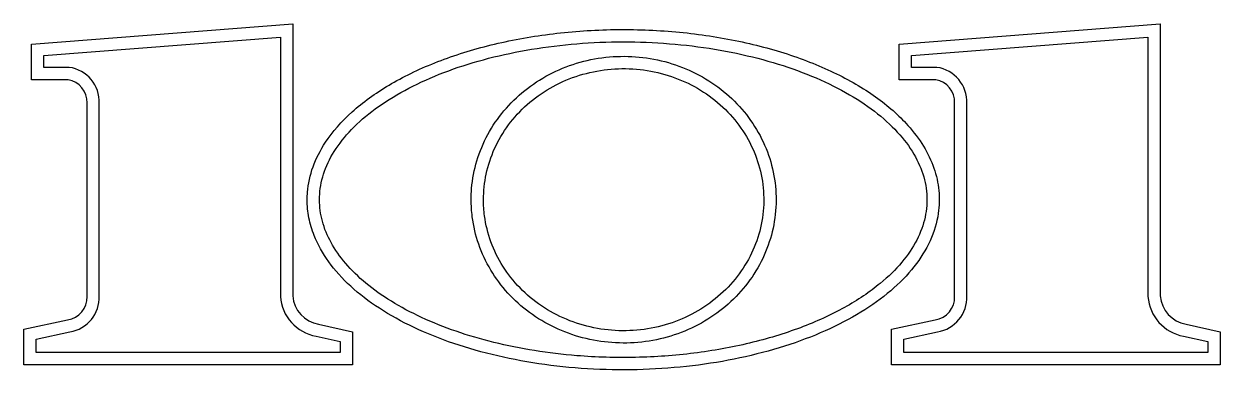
# Model space of a CAD drawing. Extents: x -3511 to 6018, y -1003 to 2837.
# Drawn here: x 5020 to 6018, y 96 to 385 of the extents above; entities that cross this region are included whole.
import ezdxf

# ---------------------------------------------------------------- set-up
doc = ezdxf.new("R2010")
doc.units = 0
doc.header["$LTSCALE"] = 11
doc.header["$MEASUREMENT"] = 0
doc.layers.add('LOGO', color=10, linetype='CONTINUOUS')

msp = doc.modelspace()

# ---------------------------------------------------------------- linework, layer by layer
at = {"layer": 'LOGO'}
for points in [[(5072.22, 157.39), (5072.22, 318.85, 0.375149), (5056.53, 338.27), (5026.04, 338.27), (5026.04, 367.89), (5243.86, 384.81), (5243.86, 157.79, 0.341173), (5265.33, 134.26), (5293.76, 127.93), (5293.76, 100.37), (5019.58, 100.37), (5019.58, 130.16), (5056.03, 137.88, 0.382755)], [(5796.14, 157.39), (5796.14, 318.85, 0.375149), (5780.45, 338.27), (5749.97, 338.27), (5749.97, 367.89), (5967.78, 384.81), (5967.78, 157.79, 0.341173), (5989.25, 134.26), (6017.68, 127.93), (6017.68, 100.37), (5743.51, 100.37), (5743.51, 130.16), (5779.96, 137.88, 0.382755)], [(5082.48, 318.45, 0.384832), (5057.33, 348.55), (5036.32, 348.55), (5036.32, 358.38), (5233.59, 373.7), (5233.59, 157.4, 0.342744), (5263.3, 124.18), (5283.49, 119.69), (5283.49, 110.65), (5029.86, 110.65), (5029.86, 121.84), (5057.88, 127.77, 0.379322), (5082.48, 157.78)], [(5806.4, 318.45, 0.384832), (5781.25, 348.55), (5760.24, 348.55), (5760.24, 358.38), (5957.51, 373.7), (5957.51, 157.4, 0.342744), (5987.23, 124.18), (6007.41, 119.69), (6007.41, 110.65), (5753.78, 110.65), (5753.78, 121.84), (5781.81, 127.77, 0.379322), (5806.4, 157.78)]]:
    msp.add_lwpolyline(points, format="xyb", close=True, dxfattribs=at)
for points, knots in [([(5255.95, 238.12), (5255.95, 233.08), (5256.44, 228.03), (5258.4, 218.03), (5259.86, 213.06), (5264.77, 200.65), (5268.86, 193.31), (5279.08, 179.16), (5285.22, 172.34), (5299.36, 159.38), (5307.37, 153.23), (5325.05, 141.71), (5334.73, 136.35), (5355.51, 126.51), (5366.61, 122.05), (5389.98, 114.1), (5402.24, 110.63), (5427.62, 104.75), (5440.75, 102.35), (5467.53, 98.68), (5481.19, 97.41), (5508.72, 96.03), (5522.58, 95.91), (5550.17, 96.85), (5563.9, 97.9), (5590.88, 101.13), (5604.13, 103.32), (5629.84, 108.77), (5642.29, 112.05), (5666.09, 119.6), (5677.44, 123.88), (5698.76, 133.37), (5708.73, 138.57), (5727.05, 149.78), (5735.4, 155.78), (5750.26, 168.48), (5756.78, 175.18), (5767.79, 189.13), (5772.28, 196.38), (5779.08, 211.27), (5781.39, 218.92), (5783.47, 232.97), (5783.63, 239.34), (5782.39, 252.04), (5780.99, 258.35), (5776.68, 270.76), (5773.77, 276.87), (5766.53, 288.75), (5762.2, 294.53), (5749.66, 308.56), (5740.59, 316.55), (5719.79, 331.36), (5708.06, 338.19), (5682.38, 350.47), (5668.43, 355.92), (5638.84, 365.26), (5623.2, 369.15), (5590.81, 375.23), (5574.06, 377.41), (5540.08, 380.02), (5522.86, 380.43), (5488.59, 379.46), (5471.54, 378.08), (5438.27, 373.57), (5422.04, 370.45), (5391.02, 362.57), (5376.23, 357.81), (5348.63, 346.83), (5335.82, 340.61), (5312.68, 326.9), (5302.34, 319.42), (5284.53, 303.41), (5277.06, 294.9), (5266.83, 279.36), (5263.36, 272.52), (5258.32, 258.55), (5256.76, 251.43), (5256.03, 242.22), (5255.95, 240.17), (5255.95, 238.12)], [0, 0, 0, 0, 0.103214, 0.103214, 0.206428, 0.206428, 0.365134, 0.365134, 0.523841, 0.523841, 0.682547, 0.682547, 0.841253, 0.841253, 0.99996, 0.99996, 1.158666, 1.158666, 1.317372, 1.317372, 1.476079, 1.476079, 1.634785, 1.634785, 1.793492, 1.793492, 1.952198, 1.952198, 2.110904, 2.110904, 2.269611, 2.269611, 2.428317, 2.428317, 2.587023, 2.587023, 2.74573, 2.74573, 2.904436, 2.904436, 3.063142, 3.063142, 3.193284, 3.193284, 3.323426, 3.323426, 3.453568, 3.453568, 3.583709, 3.583709, 3.780721, 3.780721, 3.977732, 3.977732, 4.174743, 4.174743, 4.371755, 4.371755, 4.568766, 4.568766, 4.765777, 4.765777, 4.962789, 4.962789, 5.1598, 5.1598, 5.356812, 5.356812, 5.553823, 5.553823, 5.750834, 5.750834, 5.947846, 5.947846, 6.094517, 6.094517, 6.241188, 6.241188, 6.283185, 6.283185, 6.283185, 6.283185]), ([(5266.22, 238.12), (5266.22, 232.1), (5267.03, 226.08), (5270.26, 214.11), (5272.69, 208.15), (5279.17, 196.38), (5283.23, 190.58), (5292.92, 179.27), (5298.55, 173.76), (5311.3, 163.18), (5318.41, 158.1), (5333.98, 148.51), (5342.43, 143.99), (5360.5, 135.62), (5370.11, 131.76), (5390.3, 124.8), (5400.88, 121.69), (5422.77, 116.3), (5434.09, 114.01), (5457.24, 110.31), (5469.07, 108.89), (5497.22, 106.62), (5513.66, 106.13), (5546.41, 106.83), (5562.71, 108.02), (5594.58, 112.02), (5610.15, 114.83), (5639.94, 121.96), (5654.17, 126.29), (5680.75, 136.27), (5693.11, 141.93), (5715.48, 154.34), (5725.49, 161.1), (5740.98, 173.9), (5746.96, 179.79), (5757.13, 191.91), (5761.31, 198.13), (5767.8, 210.73), (5770.13, 217.11), (5772.92, 229.92), (5773.39, 236.36), (5772.5, 249.2), (5771.14, 255.62), (5766.56, 268.36), (5763.33, 274.68), (5755.05, 287.09), (5749.99, 293.17), (5738.1, 304.93), (5731.28, 310.6), (5716.04, 321.38), (5707.61, 326.48), (5689.35, 335.97), (5679.51, 340.36), (5658.66, 348.32), (5647.64, 351.89), (5624.7, 358.11), (5612.77, 360.76), (5588.27, 365.08), (5575.71, 366.75), (5550.24, 369.07), (5537.33, 369.72), (5511.48, 369.97), (5498.54, 369.58), (5472.92, 367.76), (5460.25, 366.34), (5435.46, 362.5), (5423.35, 360.08), (5399.97, 354.32), (5388.71, 350.97), (5367.3, 343.41), (5357.15, 339.21), (5338.21, 330.07), (5329.42, 325.13), (5313.4, 314.64), (5306.17, 309.1), (5293.44, 297.55), (5287.93, 291.55), (5278.75, 279.27), (5275.08, 273), (5269.59, 260.31), (5267.77, 253.91), (5266.44, 244.37), (5266.22, 241.24), (5266.22, 238.12)], [0, 0, 0, 0, 0.14192, 0.14192, 0.28384, 0.28384, 0.425761, 0.425761, 0.567681, 0.567681, 0.709601, 0.709601, 0.851521, 0.851521, 0.993442, 0.993442, 1.135362, 1.135362, 1.277282, 1.277282, 1.419202, 1.419202, 1.611334, 1.611334, 1.803465, 1.803465, 1.995597, 1.995597, 2.187729, 2.187729, 2.37986, 2.37986, 2.571992, 2.571992, 2.723554, 2.723554, 2.875115, 2.875115, 3.026677, 3.026677, 3.178239, 3.178239, 3.329801, 3.329801, 3.481362, 3.481362, 3.632924, 3.632924, 3.784486, 3.784486, 3.936048, 3.936048, 4.087609, 4.087609, 4.239171, 4.239171, 4.390733, 4.390733, 4.542295, 4.542295, 4.693857, 4.693857, 4.845418, 4.845418, 4.99698, 4.99698, 5.148542, 5.148542, 5.300104, 5.300104, 5.451665, 5.451665, 5.603227, 5.603227, 5.754789, 5.754789, 5.906351, 5.906351, 6.057912, 6.057912, 6.209474, 6.209474, 6.283185, 6.283185, 6.283185, 6.283185]), ([(5392.79, 238.12), (5392.79, 233.35), (5393.1, 228.58), (5394.7, 216.06), (5396.51, 208.36), (5401.7, 193.44), (5405.07, 186.23), (5413.26, 172.56), (5418.06, 166.12), (5428.91, 154.23), (5434.95, 148.79), (5448.04, 139.14), (5455.09, 134.92), (5469.92, 127.85), (5477.7, 125.01), (5493.69, 120.79), (5501.91, 119.43), (5518.47, 118.22), (5526.81, 118.38), (5543.3, 120.23), (5551.45, 121.92), (5567.25, 126.75), (5574.9, 129.9), (5589.4, 137.54), (5596.26, 142.03), (5608.91, 152.19), (5614.71, 157.86), (5625.03, 170.16), (5629.55, 176.79), (5637.12, 190.76), (5640.17, 198.11), (5644.7, 213.21), (5646.17, 220.98), (5647.47, 236.64), (5647.3, 244.52), (5645.32, 260.12), (5643.51, 267.82), (5638.33, 282.74), (5634.95, 289.95), (5626.78, 303.62), (5621.98, 310.07), (5611.14, 321.96), (5605.1, 327.4), (5592.01, 337.06), (5584.97, 341.29), (5570.15, 348.36), (5562.37, 351.21), (5546.37, 355.43), (5538.16, 356.8), (5521.6, 358.02), (5513.26, 357.86), (5496.77, 356.02), (5488.62, 354.34), (5472.82, 349.51), (5465.16, 346.37), (5450.65, 338.74), (5443.8, 334.25), (5431.13, 324.09), (5425.33, 318.43), (5415.01, 306.13), (5410.49, 299.5), (5402.91, 285.53), (5399.85, 278.19), (5395.31, 263.09), (5393.84, 255.32), (5392.92, 244.38), (5392.79, 241.25), (5392.79, 238.12)], [0, 0, 0, 0, 0.119188, 0.119188, 0.315503, 0.315503, 0.511818, 0.511818, 0.708134, 0.708134, 0.904449, 0.904449, 1.100765, 1.100765, 1.29708, 1.29708, 1.493395, 1.493395, 1.689711, 1.689711, 1.886026, 1.886026, 2.082342, 2.082342, 2.278657, 2.278657, 2.474972, 2.474972, 2.671288, 2.671288, 2.867603, 2.867603, 3.063919, 3.063919, 3.260234, 3.260234, 3.456549, 3.456549, 3.652865, 3.652865, 3.84918, 3.84918, 4.045496, 4.045496, 4.241811, 4.241811, 4.438126, 4.438126, 4.634442, 4.634442, 4.830757, 4.830757, 5.027073, 5.027073, 5.223388, 5.223388, 5.419703, 5.419703, 5.616019, 5.616019, 5.812334, 5.812334, 6.00865, 6.00865, 6.204965, 6.204965, 6.283185, 6.283185, 6.283185, 6.283185]), ([(5403.07, 238.12), (5403.07, 233.64), (5403.36, 229.16), (5404.93, 217.29), (5406.72, 209.97), (5411.88, 195.81), (5415.23, 188.97), (5423.37, 176.08), (5428.15, 170.02), (5438.94, 158.93), (5444.95, 153.91), (5457.95, 145.11), (5464.94, 141.33), (5479.6, 135.2), (5487.27, 132.84), (5502.98, 129.65), (5511, 128.81), (5527.08, 128.68), (5535.12, 129.4), (5550.88, 132.36), (5558.59, 134.6), (5573.36, 140.5), (5580.41, 144.17), (5593.56, 152.77), (5599.66, 157.7), (5610.65, 168.62), (5615.53, 174.61), (5623.9, 187.38), (5627.37, 194.16), (5632.77, 208.24), (5634.69, 215.54), (5636.91, 230.35), (5637.2, 237.85), (5636.15, 252.77), (5634.81, 260.18), (5630.53, 274.59), (5627.6, 281.59), (5620.26, 294.89), (5615.86, 301.2), (5605.77, 312.84), (5600.08, 318.17), (5587.64, 327.65), (5580.9, 331.79), (5566.64, 338.7), (5559.12, 341.46), (5543.65, 345.5), (5535.68, 346.77), (5519.64, 347.75), (5511.57, 347.47), (5495.66, 345.36), (5487.82, 343.54), (5472.71, 338.43), (5465.44, 335.15), (5451.78, 327.27), (5445.39, 322.67), (5433.75, 312.35), (5428.5, 306.63), (5419.37, 294.33), (5415.49, 287.74), (5409.24, 273.96), (5406.87, 266.78), (5403.82, 252.43), (5403.07, 245.27), (5403.07, 238.12)], [0, 0, 0, 0, 0.123257, 0.123257, 0.328881, 0.328881, 0.534504, 0.534504, 0.740127, 0.740127, 0.945751, 0.945751, 1.151374, 1.151374, 1.356997, 1.356997, 1.562621, 1.562621, 1.768244, 1.768244, 1.973868, 1.973868, 2.179491, 2.179491, 2.385114, 2.385114, 2.590738, 2.590738, 2.796361, 2.796361, 3.001985, 3.001985, 3.207608, 3.207608, 3.413231, 3.413231, 3.618855, 3.618855, 3.824478, 3.824478, 4.030101, 4.030101, 4.235725, 4.235725, 4.441348, 4.441348, 4.646972, 4.646972, 4.852595, 4.852595, 5.058218, 5.058218, 5.263842, 5.263842, 5.469465, 5.469465, 5.675089, 5.675089, 5.880712, 5.880712, 6.086335, 6.086335, 6.283185, 6.283185, 6.283185, 6.283185])]:
    msp.add_open_spline(points, degree=3, knots=knots, dxfattribs=at)

doc.saveas('drawing.dxf')
